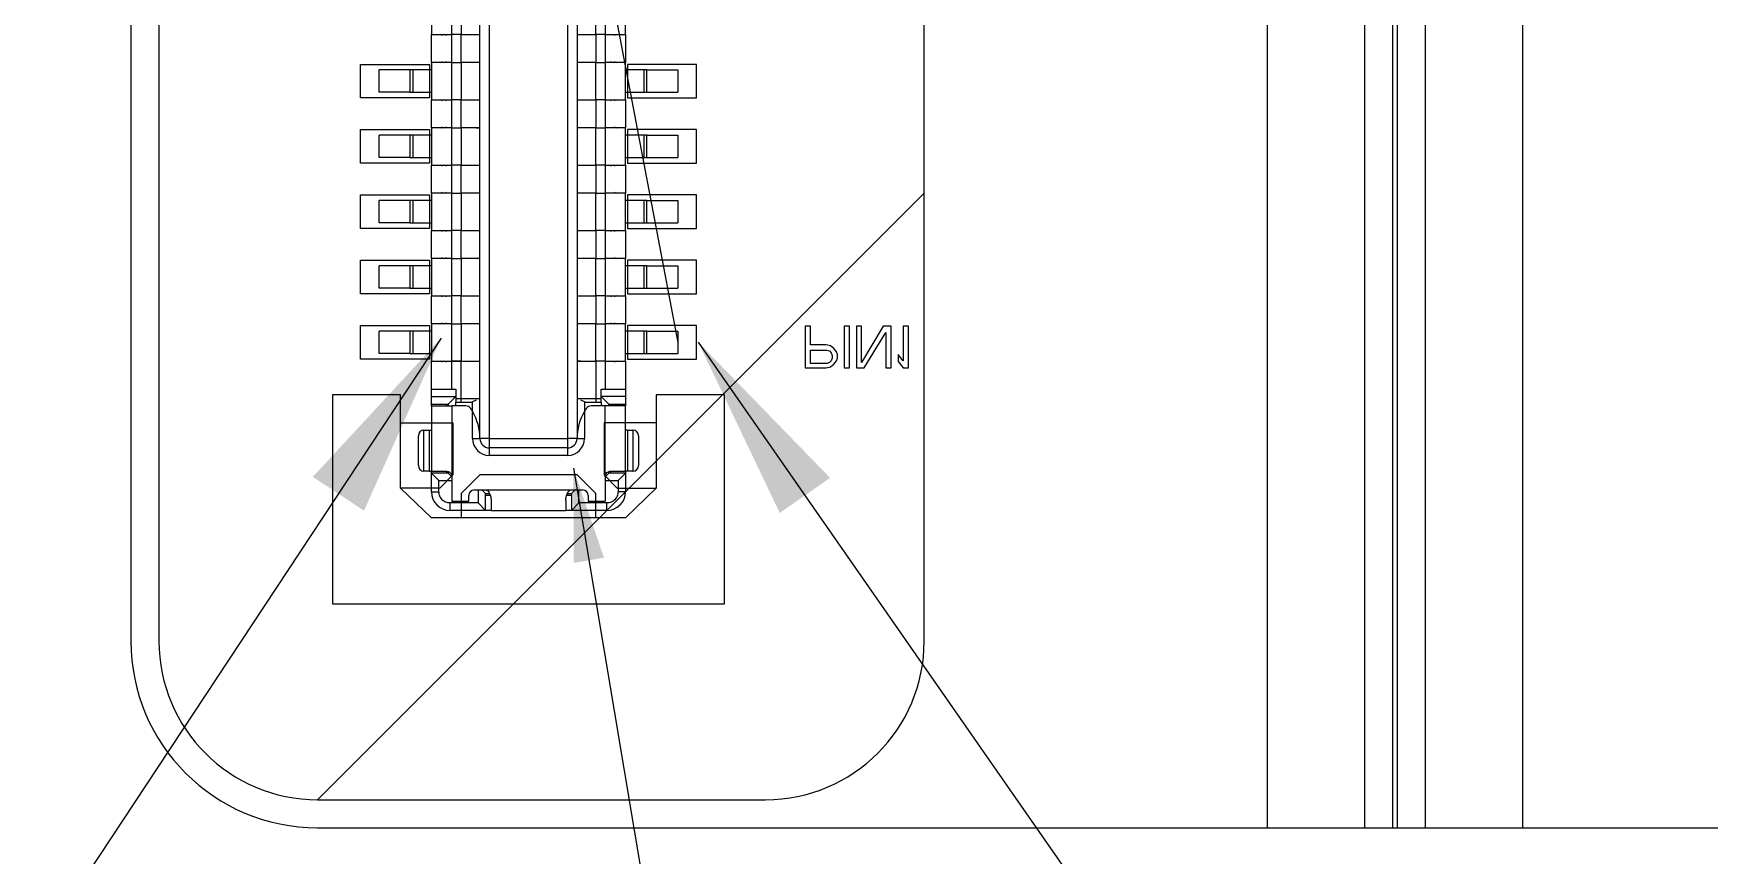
# Model space of a CAD drawing. Header units: millimetres. Extents: x 121 to 715, y 164 to 739.
# Drawn here: x 217.37 to 262.27, y 346.23 to 368.25 of the extents above; entities that cross this region are included whole.
import ezdxf

# ---------------------------------------------------------------- set-up
doc = ezdxf.new("R2010")
doc.units = ezdxf.units.MM
doc.layers.add('NW0323', color=7, linetype='Continuous')
doc.layers.add('標示線', color=3, linetype='Continuous', lineweight=0)
doc.styles.get("Standard").update_dxf_attribs({"font": ''})
doc.styles.get('Standard').set_extended_font_data('SimSun')
doc.dimstyles.new('ISO-25', dxfattribs={"dimtxt": 2.5, "dimasz": 2.5, "dimexe": 1.25, "dimexo": 0.625, "dimtad": 1, "dimtxsty": 'Standard', "dimcen": 2.5, "dimadec": 0, "dimazin": 0, "dimtfac": 1, "dimtmove": 0, "dimatfit": 3, "dimfxl": 1, "dimarcsym": 0})

# ---------------------------------------------------------------- blocks, each defined once
blk = doc.blocks.new('NW0323-A')
at = {"layer": 'NW0323', "color": 9}
for p, q in [((1990.2698, 2847.1383), (1990.2698, 2860.7383)), ((1990.2698, 2847.1383), (1990.2698, 2860.7383)), ((1990.7923, 2847.1383), (1990.7923, 2860.7383)), ((1990.9416, 2847.1383), (1990.9416, 2860.7383)), ((1990.9651, 2860.7383), (1990.9651, 2847.1383)), ((1991.1144, 2860.7383), (1991.1144, 2847.1383)), ((1991.6369, 2860.7383), (1991.6369, 2847.1383)), ((1991.6369, 2860.7383), (1991.6369, 2847.1383))]:
    blk.add_line(p, q, dxfattribs=at)
at = {"layer": 'NW0323', "color": 7}
for p, q in [((1984.1805, 2859.7383), (1984.1805, 2848.1383)), ((1984.1805, 2859.7383), (1984.1805, 2848.1383)), ((1984.3305, 2859.7383), (1984.3305, 2848.1383)), ((1988.4305, 2848.1383), (1988.4305, 2859.7383)), ((1986.1005, 2858.6533), (1986.1005, 2849.2233)), ((1986.5205, 2849.2233), (1986.5205, 2858.6533)), ((1985.5105, 2858.1383), (1987.1105, 2849.7383)), ((1985.7905, 2851.5883), (1985.7905, 2851.3883)), ((1985.9005, 2851.3883), (1985.9005, 2851.5883)), ((1985.9505, 2851.5883), (1985.9505, 2851.3883)), ((1986.0505, 2851.3883), (1986.0505, 2851.5883)), ((1986.5705, 2851.5883), (1986.5705, 2851.3883)), ((1986.6705, 2851.3883), (1986.6705, 2851.5883)), ((1986.7205, 2851.5883), (1986.7205, 2851.3883)), ((1986.8305, 2851.3883), (1986.8305, 2851.5883)), ((1985.7905, 2851.3883), (1985.9005, 2851.3883)), ((1985.7905, 2851.2383), (1985.7905, 2851.3883)), ((1985.9505, 2851.3883), (1985.9005, 2851.3883)), ((1985.9005, 2851.2383), (1985.9005, 2851.3883)), ((1985.9505, 2851.3883), (1986.0505, 2851.3883)), ((1985.9505, 2851.2383), (1985.9505, 2851.3883)), ((1986.0505, 2851.2383), (1986.0505, 2851.3883)), ((1986.5705, 2851.3883), (1986.6705, 2851.3883)), ((1986.5705, 2851.3883), (1986.5705, 2851.2383)), ((1986.7205, 2851.3883), (1986.6705, 2851.3883)), ((1986.6705, 2851.3883), (1986.6705, 2851.2383)), ((1986.7205, 2851.3883), (1986.8305, 2851.3883)), ((1986.7205, 2851.3883), (1986.7205, 2851.2383)), ((1986.8305, 2851.3883), (1986.8305, 2851.2383)), ((1985.5105, 2851.0783), (1985.5105, 2851.1983)), ((1985.6755, 2851.1983), (1985.5105, 2851.1983)), ((1985.6755, 2851.1983), (1985.6755, 2851.0783)), ((1985.6905, 2851.1983), (1985.6755, 2851.1983)), ((1985.6905, 2851.1983), (1985.6905, 2851.0783)), ((1985.7905, 2851.1983), (1985.6905, 2851.1983)), ((1985.7905, 2851.2383), (1985.7905, 2851.0383)), ((1985.9005, 2851.2383), (1985.7905, 2851.2383)), ((1985.9005, 2851.0383), (1985.9005, 2851.2383)), ((1985.9005, 2851.2383), (1985.9505, 2851.2383)), ((1985.9505, 2851.2383), (1985.9505, 2851.0383)), ((1986.0505, 2851.2383), (1985.9505, 2851.2383)), ((1986.0505, 2851.0383), (1986.0505, 2851.2383)), ((1986.5705, 2851.2383), (1986.5705, 2851.0383)), ((1986.6705, 2851.2383), (1986.5705, 2851.2383)), ((1986.6705, 2851.0383), (1986.6705, 2851.2383)), ((1986.6705, 2851.2383), (1986.7205, 2851.2383)), ((1986.7205, 2851.2383), (1986.7205, 2851.0383)), ((1986.8305, 2851.2383), (1986.7205, 2851.2383)), ((1986.8305, 2851.0383), (1986.8305, 2851.2383)), ((1986.9305, 2851.1983), (1986.8305, 2851.1983)), ((1986.9305, 2851.0783), (1986.9305, 2851.1983)), ((1986.9455, 2851.1983), (1986.9305, 2851.1983)), ((1986.9455, 2851.0783), (1986.9455, 2851.1983)), ((1986.9455, 2851.1983), (1987.1105, 2851.1983)), ((1987.1105, 2851.1983), (1987.1105, 2851.0783)), ((1985.6755, 2851.0783), (1985.5105, 2851.0783)), ((1985.6755, 2851.0783), (1985.6905, 2851.0783)), ((1985.6905, 2851.0783), (1985.7905, 2851.0783)), ((1985.7905, 2851.0383), (1985.9005, 2851.0383)), ((1985.7905, 2850.8883), (1985.7905, 2851.0383)), ((1985.9505, 2851.0383), (1985.9005, 2851.0383)), ((1985.9005, 2850.8883), (1985.9005, 2851.0383)), ((1985.9505, 2851.0383), (1986.0505, 2851.0383)), ((1985.9505, 2850.8883), (1985.9505, 2851.0383)), ((1986.0505, 2850.8883), (1986.0505, 2851.0383)), ((1986.5705, 2851.0383), (1986.6705, 2851.0383)), ((1986.5705, 2851.0383), (1986.5705, 2850.8883)), ((1986.7205, 2851.0383), (1986.6705, 2851.0383)), ((1986.6705, 2851.0383), (1986.6705, 2850.8883)), ((1986.7205, 2851.0383), (1986.8305, 2851.0383)), ((1986.7205, 2851.0383), (1986.7205, 2850.8883)), ((1986.8305, 2851.0783), (1986.9305, 2851.0783)), ((1986.8305, 2851.0383), (1986.8305, 2850.8883)), ((1986.9305, 2851.0783), (1986.9455, 2851.0783)), ((1986.9455, 2851.0783), (1987.1105, 2851.0783)), ((1985.5105, 2850.7283), (1985.5105, 2850.8483)), ((1985.6755, 2850.8483), (1985.5105, 2850.8483)), ((1985.6755, 2850.8483), (1985.6755, 2850.7283)), ((1985.6905, 2850.8483), (1985.6755, 2850.8483)), ((1985.6905, 2850.8483), (1985.6905, 2850.7283)), ((1985.7905, 2850.8483), (1985.6905, 2850.8483)), ((1985.7905, 2850.8883), (1985.7905, 2850.6883)), ((1985.9005, 2850.8883), (1985.7905, 2850.8883)), ((1985.9005, 2850.6883), (1985.9005, 2850.8883)), ((1985.9005, 2850.8883), (1985.9505, 2850.8883)), ((1985.9505, 2850.8883), (1985.9505, 2850.6883)), ((1986.0505, 2850.8883), (1985.9505, 2850.8883)), ((1986.0504, 2850.8872), (1986.0294, 2850.8862)), ((1986.0505, 2850.6883), (1986.0505, 2850.8883)), ((1986.5705, 2850.8883), (1986.5705, 2850.6883)), ((1986.6705, 2850.8883), (1986.5705, 2850.8883)), ((1986.6705, 2850.6883), (1986.6705, 2850.8883)), ((1986.6705, 2850.8883), (1986.7205, 2850.8883)), ((1986.7205, 2850.8883), (1986.7205, 2850.6883)), ((1986.8305, 2850.8883), (1986.7205, 2850.8883)), ((1986.8305, 2850.6883), (1986.8305, 2850.8883)), ((1986.9305, 2850.8483), (1986.8305, 2850.8483)), ((1986.9305, 2850.7283), (1986.9305, 2850.8483)), ((1986.9455, 2850.8483), (1986.9305, 2850.8483)), ((1986.9455, 2850.7283), (1986.9455, 2850.8483)), ((1986.9455, 2850.8483), (1987.1105, 2850.8483)), ((1987.1105, 2850.8483), (1987.1105, 2850.7283)), ((1985.6755, 2850.7283), (1985.5105, 2850.7283)), ((1985.6755, 2850.7283), (1985.6905, 2850.7283)), ((1985.6905, 2850.7283), (1985.7905, 2850.7283)), ((1985.7905, 2850.6883), (1985.9005, 2850.6883)), ((1985.7905, 2850.5383), (1985.7905, 2850.6883)), ((1985.9505, 2850.6883), (1985.9005, 2850.6883)), ((1985.9005, 2850.5383), (1985.9005, 2850.6883)), ((1985.9505, 2850.6883), (1986.0505, 2850.6883)), ((1985.9505, 2850.5383), (1985.9505, 2850.6883)), ((1986.0505, 2850.5383), (1986.0505, 2850.6883)), ((1986.5705, 2850.6883), (1986.6705, 2850.6883)), ((1986.5705, 2850.6883), (1986.5705, 2850.5383)), ((1986.7205, 2850.6883), (1986.6705, 2850.6883)), ((1986.6705, 2850.6883), (1986.6705, 2850.5383)), ((1986.7205, 2850.6883), (1986.8305, 2850.6883)), ((1986.7205, 2850.6883), (1986.7205, 2850.5383)), ((1986.8305, 2850.7283), (1986.9305, 2850.7283)), ((1986.8305, 2850.6883), (1986.8305, 2850.5383)), ((1986.9305, 2850.7283), (1986.9455, 2850.7283)), ((1986.9455, 2850.7283), (1987.1105, 2850.7283)), ((1985.5105, 2850.3783), (1985.5105, 2850.4983)), ((1985.6755, 2850.4983), (1985.5105, 2850.4983)), ((1985.6755, 2850.4983), (1985.6755, 2850.3783)), ((1985.6905, 2850.4983), (1985.6755, 2850.4983)), ((1985.6905, 2850.4983), (1985.6905, 2850.3783)), ((1985.7905, 2850.4983), (1985.6905, 2850.4983)), ((1985.7905, 2850.5383), (1985.7905, 2850.3383)), ((1985.9005, 2850.5383), (1985.7905, 2850.5383)), ((1985.9005, 2850.3383), (1985.9005, 2850.5383)), ((1985.9005, 2850.5383), (1985.9505, 2850.5383)), ((1985.9505, 2850.5383), (1985.9505, 2850.3383)), ((1986.0505, 2850.5383), (1985.9505, 2850.5383)), ((1986.0505, 2850.3383), (1986.0505, 2850.5383)), ((1986.5705, 2850.5383), (1986.5705, 2850.3383)), ((1986.6705, 2850.5383), (1986.5705, 2850.5383)), ((1986.6705, 2850.3383), (1986.6705, 2850.5383)), ((1986.6705, 2850.5383), (1986.7205, 2850.5383)), ((1986.7205, 2850.5383), (1986.7205, 2850.3383)), ((1986.8305, 2850.5383), (1986.7205, 2850.5383)), ((1986.8305, 2850.3383), (1986.8305, 2850.5383)), ((1986.9305, 2850.4983), (1986.8305, 2850.4983)), ((1986.9305, 2850.3783), (1986.9305, 2850.4983)), ((1986.9455, 2850.4983), (1986.9305, 2850.4983)), ((1986.9455, 2850.3783), (1986.9455, 2850.4983)), ((1986.9455, 2850.4983), (1987.1105, 2850.4983)), ((1987.1105, 2850.4983), (1987.1105, 2850.3783)), ((1985.6755, 2850.3783), (1985.5105, 2850.3783)), ((1985.6755, 2850.3783), (1985.6905, 2850.3783)), ((1985.6905, 2850.3783), (1985.7905, 2850.3783)), ((1985.7905, 2850.3383), (1985.9005, 2850.3383)), ((1985.7905, 2850.1883), (1985.7905, 2850.3383)), ((1985.9505, 2850.3383), (1985.9005, 2850.3383)), ((1985.9005, 2850.1883), (1985.9005, 2850.3383)), ((1985.9505, 2850.3383), (1986.0505, 2850.3383)), ((1985.9505, 2850.1883), (1985.9505, 2850.3383)), ((1986.0505, 2850.1883), (1986.0505, 2850.3383)), ((1986.5705, 2850.3383), (1986.6705, 2850.3383)), ((1986.5705, 2850.3383), (1986.5705, 2850.1883)), ((1986.7205, 2850.3383), (1986.6705, 2850.3383)), ((1986.6705, 2850.3383), (1986.6705, 2850.1883)), ((1986.7205, 2850.3383), (1986.8305, 2850.3383)), ((1986.7205, 2850.3383), (1986.7205, 2850.1883)), ((1986.8305, 2850.3783), (1986.9305, 2850.3783)), ((1986.8305, 2850.3383), (1986.8305, 2850.1883)), ((1986.9305, 2850.3783), (1986.9455, 2850.3783)), ((1986.9455, 2850.3783), (1987.1105, 2850.3783)), ((1985.5105, 2850.0283), (1985.5105, 2850.1483)), ((1985.6755, 2850.1483), (1985.5105, 2850.1483)), ((1985.6755, 2850.1483), (1985.6755, 2850.0283)), ((1985.6905, 2850.1483), (1985.6755, 2850.1483)), ((1985.6905, 2850.1483), (1985.6905, 2850.0283)), ((1985.7905, 2850.1483), (1985.6905, 2850.1483)), ((1985.7905, 2850.1883), (1985.7905, 2849.9883)), ((1985.9005, 2850.1883), (1985.7905, 2850.1883)), ((1985.9005, 2849.9883), (1985.9005, 2850.1883)), ((1985.9005, 2850.1883), (1985.9505, 2850.1883)), ((1986.0505, 2850.1883), (1985.9505, 2850.1883)), ((1985.9505, 2850.1883), (1985.9505, 2849.9883)), ((1986.0504, 2850.1872), (1986.0316, 2850.1863)), ((1986.0505, 2849.9883), (1986.0505, 2850.1883)), ((1986.5705, 2850.1883), (1986.5705, 2849.9883)), ((1986.6705, 2850.1883), (1986.5705, 2850.1883)), ((1986.6705, 2849.9883), (1986.6705, 2850.1883)), ((1986.6705, 2850.1883), (1986.7205, 2850.1883)), ((1986.7205, 2850.1883), (1986.7205, 2849.9883)), ((1986.8305, 2850.1883), (1986.7205, 2850.1883)), ((1986.8305, 2849.9883), (1986.8305, 2850.1883)), ((1986.9305, 2850.1483), (1986.8305, 2850.1483)), ((1986.9305, 2850.0283), (1986.9305, 2850.1483)), ((1986.9455, 2850.1483), (1986.9305, 2850.1483)), ((1986.9455, 2850.0283), (1986.9455, 2850.1483)), ((1986.9455, 2850.1483), (1987.1105, 2850.1483)), ((1987.1105, 2850.1483), (1987.1105, 2850.0283)), ((1985.6755, 2850.0283), (1985.5105, 2850.0283)), ((1985.6755, 2850.0283), (1985.6905, 2850.0283)), ((1985.6905, 2850.0283), (1985.7905, 2850.0283)), ((1986.8305, 2850.0283), (1986.9305, 2850.0283)), ((1986.9305, 2850.0283), (1986.9455, 2850.0283)), ((1986.9455, 2850.0283), (1987.1105, 2850.0283)), ((1985.7905, 2849.9883), (1985.9005, 2849.9883)), ((1985.7905, 2849.8383), (1985.7905, 2849.9883)), ((1985.9505, 2849.9883), (1985.9005, 2849.9883)), ((1985.9005, 2849.8383), (1985.9005, 2849.9883)), ((1985.9505, 2849.9883), (1986.0505, 2849.9883)), ((1985.9505, 2849.8383), (1985.9505, 2849.9883)), ((1986.0505, 2849.8383), (1986.0505, 2849.9883)), ((1986.5705, 2849.9883), (1986.6705, 2849.9883)), ((1986.5705, 2849.9883), (1986.5705, 2849.8383)), ((1986.7205, 2849.9883), (1986.6705, 2849.9883)), ((1986.6705, 2849.9883), (1986.6705, 2849.8383)), ((1986.7205, 2849.9883), (1986.8305, 2849.9883)), ((1986.7205, 2849.9883), (1986.7205, 2849.8383)), ((1986.8305, 2849.9883), (1986.8305, 2849.8383)), ((1985.5105, 2849.6783), (1985.5105, 2849.7983)), ((1985.6755, 2849.7983), (1985.5105, 2849.7983)), ((1985.6755, 2849.7983), (1985.6755, 2849.6783)), ((1985.6905, 2849.7983), (1985.6755, 2849.7983)), ((1985.6905, 2849.7983), (1985.6905, 2849.6783)), ((1985.7905, 2849.7983), (1985.6905, 2849.7983)), ((1985.9005, 2849.8383), (1985.7905, 2849.8383)), ((1985.7905, 2849.8383), (1985.7905, 2849.6383)), ((1985.9005, 2849.6383), (1985.9005, 2849.8383)), ((1985.9005, 2849.8383), (1985.9505, 2849.8383)), ((1986.0505, 2849.8383), (1985.9505, 2849.8383)), ((1985.9505, 2849.8383), (1985.9505, 2849.6383)), ((1986.0505, 2849.6383), (1986.0505, 2849.8383)), ((1986.5705, 2849.8383), (1986.5705, 2849.6383)), ((1986.6705, 2849.8383), (1986.5705, 2849.8383)), ((1986.6705, 2849.6383), (1986.6705, 2849.8383)), ((1986.6705, 2849.8383), (1986.7205, 2849.8383)), ((1986.7205, 2849.8383), (1986.7205, 2849.6383)), ((1986.8305, 2849.8383), (1986.7205, 2849.8383)), ((1986.8305, 2849.6383), (1986.8305, 2849.8383)), ((1986.9305, 2849.7983), (1986.8305, 2849.7983)), ((1986.9305, 2849.6783), (1986.9305, 2849.7983)), ((1986.9455, 2849.7983), (1986.9305, 2849.7983)), ((1986.9455, 2849.6783), (1986.9455, 2849.7983)), ((1986.9455, 2849.7983), (1987.1105, 2849.7983)), ((1987.1105, 2849.7983), (1987.1105, 2849.6783)), ((1985.6755, 2849.6783), (1985.5105, 2849.6783)), ((1985.6755, 2849.6783), (1985.6905, 2849.6783)), ((1985.6905, 2849.6783), (1985.7905, 2849.6783)), ((1986.8305, 2849.6783), (1986.9305, 2849.6783)), ((1986.9305, 2849.6783), (1986.9455, 2849.6783)), ((1986.9455, 2849.6783), (1987.1105, 2849.6783)), ((1985.7905, 2849.6383), (1985.9005, 2849.6383)), ((1985.7905, 2849.4883), (1985.7905, 2849.6383)), ((1985.9505, 2849.6383), (1985.9005, 2849.6383)), ((1985.9005, 2849.4883), (1985.9005, 2849.6383)), ((1985.9005, 2849.6383), (1985.9505, 2849.6383)), ((1985.9505, 2849.6383), (1986.0505, 2849.6383)), ((1985.9505, 2849.4383), (1985.9505, 2849.6383)), ((1986.0505, 2849.4383), (1986.0505, 2849.6383)), ((1986.5705, 2849.6383), (1986.6705, 2849.6383)), ((1986.5705, 2849.6383), (1986.5705, 2849.4383)), ((1986.5717, 2849.6404), (1986.5706, 2849.6394)), ((1986.5706, 2849.6394), (1986.5917, 2849.6404)), ((1986.7205, 2849.6383), (1986.6705, 2849.6383)), ((1986.6705, 2849.6383), (1986.6705, 2849.4383)), ((1986.7205, 2849.6383), (1986.8305, 2849.6383)), ((1986.7205, 2849.6383), (1986.7205, 2849.4883)), ((1986.8305, 2849.6383), (1986.8305, 2849.4883)), ((1985.7905, 2849.4483), (1985.7905, 2849.4883)), ((1985.9005, 2849.4883), (1985.9205, 2849.4883)), ((1985.9205, 2849.4883), (1985.9205, 2849.4383)), ((1986.7005, 2849.4883), (1986.7205, 2849.4883)), ((1986.7005, 2849.4383), (1986.7005, 2849.4883)), ((1986.8305, 2849.4883), (1986.8305, 2849.4483)), ((1985.7905, 2849.4483), (1985.9205, 2849.4483)), ((1985.7905, 2849.4083), (1985.7905, 2849.4483)), ((1985.7905, 2849.3983), (1985.7905, 2849.4083)), ((1985.7905, 2849.4083), (1985.8805, 2849.4083)), ((1985.7905, 2849.3983), (1985.7905, 2849.0483)), ((1985.7905, 2849.3983), (1985.9005, 2849.3983)), ((1985.8705, 2849.4083), (1985.8705, 2849.3983)), ((1985.8805, 2849.4083), (1985.9205, 2849.4483)), ((1985.8805, 2849.4083), (1985.8805, 2849.3983)), ((1985.9005, 2849.3983), (1985.9005, 2849.0183)), ((1985.9753, 2849.3983), (1985.9005, 2849.3983)), ((1985.9205, 2849.4383), (1985.9505, 2849.4383)), ((1985.9205, 2849.4383), (1985.9205, 2849.4183)), ((1985.9205, 2849.4183), (1985.9505, 2849.4183)), ((1985.9205, 2849.3983), (1985.9205, 2849.4183)), ((1985.9505, 2849.4383), (1986.0505, 2849.4383)), ((1985.9505, 2849.4183), (1985.9505, 2849.4383)), ((1986.0105, 2849.4199), (1986.0071, 2849.4183)), ((1986.0305, 2849.4283), (1986.0105, 2849.4199)), ((1986.0105, 2849.369), (1986.0105, 2849.4199)), ((1986.0505, 2849.2233), (1986.0505, 2849.4383)), ((1986.5705, 2849.4383), (1986.6705, 2849.4383)), ((1986.5705, 2849.4383), (1986.5705, 2849.2233)), ((1986.6105, 2849.4199), (1986.5905, 2849.4283)), ((1986.6139, 2849.4183), (1986.6105, 2849.4199)), ((1986.6105, 2849.4199), (1986.6105, 2849.369)), ((1986.7205, 2849.3983), (1986.6457, 2849.3983)), ((1986.6705, 2849.4383), (1986.7005, 2849.4383)), ((1986.6705, 2849.4383), (1986.6705, 2849.4183)), ((1986.6705, 2849.4183), (1986.7005, 2849.4183)), ((1986.8305, 2849.4483), (1986.7005, 2849.4483)), ((1986.7005, 2849.4483), (1986.7405, 2849.4083)), ((1986.7005, 2849.4183), (1986.7005, 2849.4383)), ((1986.7005, 2849.4183), (1986.7005, 2849.3983)), ((1986.7205, 2849.0183), (1986.7205, 2849.3983)), ((1986.8305, 2849.3983), (1986.7205, 2849.3983)), ((1986.7405, 2849.3983), (1986.7405, 2849.4083)), ((1986.7405, 2849.4083), (1986.8305, 2849.4083)), ((1986.7505, 2849.4083), (1986.7505, 2849.3983)), ((1986.8305, 2849.4483), (1986.8305, 2849.4083)), ((1986.8305, 2849.4083), (1986.8305, 2849.3983)), ((1986.8305, 2849.0483), (1986.8305, 2849.3983)), ((1986.0105, 2849.2233), (1986.0105, 2849.369)), ((1986.6105, 2849.369), (1986.6105, 2849.2233)), ((1985.7205, 2849.0783), (1985.7205, 2849.2383)), ((1985.7505, 2849.0483), (1985.7505, 2849.2683)), ((1985.7505, 2849.2683), (1985.7805, 2849.2683)), ((1985.7805, 2849.0483), (1985.7805, 2849.2683)), ((1985.7805, 2849.2683), (1985.7905, 2849.2683)), ((1986.0105, 2849.2233), (1986.0505, 2849.2233)), ((1986.1005, 2849.2233), (1986.0505, 2849.2233)), ((1986.1005, 2849.2233), (1986.1005, 2849.1733)), ((1986.1005, 2849.2233), (1986.5205, 2849.2233)), ((1986.5205, 2849.1733), (1986.5205, 2849.2233)), ((1986.5705, 2849.2233), (1986.5205, 2849.2233)), ((1986.5705, 2849.2233), (1986.6105, 2849.2233)), ((1986.8405, 2849.2683), (1986.8305, 2849.2683)), ((1986.8405, 2849.2683), (1986.8405, 2849.0483)), ((1986.8405, 2849.2683), (1986.8705, 2849.2683)), ((1986.8705, 2849.2683), (1986.8705, 2849.0483)), ((1986.9005, 2849.2383), (1986.9005, 2849.0783)), ((1986.1005, 2849.1733), (1986.1005, 2849.1333)), ((1986.5205, 2849.1733), (1986.1005, 2849.1733)), ((1986.5205, 2849.1333), (1986.1005, 2849.1333)), ((1986.5205, 2849.1333), (1986.5205, 2849.1733)), ((1985.7805, 2849.0483), (1985.7505, 2849.0483)), ((1985.7805, 2849.0483), (1985.7905, 2849.0483)), ((1985.7905, 2849.0483), (1985.8705, 2849.0483)), ((1985.7905, 2849.0383), (1985.7905, 2849.0483)), ((1985.7905, 2848.9383), (1985.7905, 2849.0383)), ((1985.7905, 2849.0383), (1985.8305, 2848.9983)), ((1985.8805, 2849.0383), (1985.7905, 2849.0383)), ((1985.8705, 2849.0488), (1985.8705, 2849.0383)), ((1985.8805, 2849.0464), (1985.8805, 2849.0383)), ((1985.8805, 2849.0383), (1985.9005, 2849.0183)), ((1986.7405, 2849.0383), (1986.7205, 2849.0183)), ((1986.7405, 2849.0383), (1986.7405, 2849.0462)), ((1986.8305, 2849.0383), (1986.7405, 2849.0383)), ((1986.7505, 2849.0486), (1986.7505, 2849.0383)), ((1986.8305, 2849.0383), (1986.7905, 2848.9983)), ((1986.8305, 2849.0483), (1986.8305, 2849.0383)), ((1986.8405, 2849.0483), (1986.8305, 2849.0483)), ((1986.8305, 2849.0383), (1986.8305, 2848.9383)), ((1986.8705, 2849.0483), (1986.8405, 2849.0483)), ((1985.8305, 2848.9383), (1985.8305, 2848.9983)), ((1985.8305, 2848.9983), (1985.9005, 2848.9983)), ((1985.9005, 2849.0183), (1985.9005, 2848.8883)), ((1986.7205, 2849.0183), (1986.7205, 2848.8883)), ((1986.7205, 2848.9983), (1986.7905, 2848.9983)), ((1986.7905, 2848.9983), (1986.7905, 2848.9383)), ((1985.7905, 2848.9383), (1985.8305, 2848.9383)), ((1986.0405, 2848.8783), (1985.8905, 2848.8783)), ((1985.8905, 2848.8383), (1985.8905, 2848.8783)), ((1985.9005, 2848.8883), (1985.9905, 2848.8883)), ((1985.9905, 2848.8883), (1985.9905, 2848.9183)), ((1986.0205, 2848.9483), (1986.0805, 2848.9483)), ((1986.0405, 2848.9483), (1986.0405, 2848.8783)), ((1986.0805, 2848.8383), (1986.0405, 2848.8783)), ((1986.0805, 2848.9283), (1986.0605, 2848.9483)), ((1986.0805, 2848.9483), (1986.5405, 2848.9483)), ((1986.0805, 2848.9283), (1986.1024, 2848.9283)), ((1986.0805, 2848.8383), (1986.0805, 2848.9283)), ((1986.1066, 2848.9183), (1986.0805, 2848.9183)), ((1986.1105, 2848.8917), (1986.1105, 2848.8383)), ((1986.5105, 2848.8917), (1986.5105, 2848.8383)), ((1986.5405, 2848.9183), (1986.5144, 2848.9183)), ((1986.5184, 2848.9283), (1986.5405, 2848.9283)), ((1986.5405, 2848.9483), (1986.6005, 2848.9483)), ((1986.5405, 2848.9283), (1986.5605, 2848.9483)), ((1986.5405, 2848.9283), (1986.5405, 2848.8383)), ((1986.5405, 2848.8383), (1986.5805, 2848.8783)), ((1986.5805, 2848.8783), (1986.5805, 2848.9483)), ((1986.7305, 2848.8783), (1986.5805, 2848.8783)), ((1986.6305, 2848.9183), (1986.6305, 2848.8883)), ((1986.6305, 2848.8883), (1986.7205, 2848.8883)), ((1986.7305, 2848.8383), (1986.7305, 2848.8783)), ((1986.8305, 2848.9383), (1986.7905, 2848.9383)), ((1986.0805, 2848.8383), (1985.8905, 2848.8383)), ((1986.1105, 2848.8383), (1986.0805, 2848.8383)), ((1986.1105, 2848.8383), (1986.5105, 2848.8383)), ((1986.5405, 2848.8383), (1986.5105, 2848.8383)), ((1986.7305, 2848.8383), (1986.5405, 2848.8383)), ((1985.1805, 2847.2883), (1987.5805, 2847.2883)), ((1985.1805, 2847.1383), (2007.9467, 2847.1383)), ((1985.1805, 2847.1383), (2007.9467, 2847.1383))]:
    blk.add_line(p, q, dxfattribs=at)
at = {"layer": 'NW0323', "color": 2}
for p, q in [((1985.4105, 2851.0483), (1985.4105, 2851.2283)), ((1985.4105, 2851.2283), (1985.7805, 2851.2283)), ((1985.7805, 2851.2283), (1985.7805, 2851.0483)), ((1986.8405, 2851.2283), (1986.8405, 2851.0483)), ((1987.2105, 2851.2283), (1986.8405, 2851.2283)), ((1987.2105, 2851.0483), (1987.2105, 2851.2283)), ((1985.7805, 2851.0483), (1985.4105, 2851.0483)), ((1986.8405, 2851.0483), (1987.2105, 2851.0483)), ((1985.4105, 2850.6983), (1985.4105, 2850.8783)), ((1985.4105, 2850.8783), (1985.7805, 2850.8783)), ((1985.7805, 2850.8783), (1985.7805, 2850.6983)), ((1986.8405, 2850.8783), (1986.8405, 2850.6983)), ((1987.2105, 2850.8783), (1986.8405, 2850.8783)), ((1987.2105, 2850.6983), (1987.2105, 2850.8783)), ((1985.7805, 2850.6983), (1985.4105, 2850.6983)), ((1986.8405, 2850.6983), (1987.2105, 2850.6983)), ((1985.1805, 2847.2883), (1988.4305, 2850.5383)), ((1985.4105, 2850.3483), (1985.4105, 2850.5283)), ((1985.4105, 2850.5283), (1985.7805, 2850.5283)), ((1985.7805, 2850.5283), (1985.7805, 2850.3483)), ((1986.8405, 2850.5283), (1986.8405, 2850.3483)), ((1987.2105, 2850.5283), (1986.8405, 2850.5283)), ((1987.2105, 2850.3483), (1987.2105, 2850.5283)), ((1985.7805, 2850.3483), (1985.4105, 2850.3483)), ((1986.8405, 2850.3483), (1987.2105, 2850.3483)), ((1985.4105, 2849.9983), (1985.4105, 2850.1783)), ((1985.4105, 2850.1783), (1985.7805, 2850.1783)), ((1985.7805, 2850.1783), (1985.7805, 2849.9983)), ((1986.8405, 2850.1783), (1986.8405, 2849.9983)), ((1987.2105, 2850.1783), (1986.8405, 2850.1783)), ((1987.2105, 2849.9983), (1987.2105, 2850.1783)), ((1985.7805, 2849.9983), (1985.4105, 2849.9983)), ((1986.8405, 2849.9983), (1987.2105, 2849.9983)), ((1985.4105, 2849.6483), (1985.4105, 2849.8283)), ((1985.4105, 2849.8283), (1985.7805, 2849.8283)), ((1985.7805, 2849.8283), (1985.7805, 2849.6483)), ((1986.8405, 2849.8283), (1986.8405, 2849.6483)), ((1987.2105, 2849.8283), (1986.8405, 2849.8283)), ((1987.2105, 2849.6483), (1987.2105, 2849.8283)), ((1987.7934, 2849.8254), (1987.7934, 2849.6023)), ((1987.8213, 2849.8254), (1987.7934, 2849.8254)), ((1987.8213, 2849.7257), (1987.8213, 2849.8254)), ((1988.0026, 2849.8254), (1988.0026, 2849.6023)), ((1988.0305, 2849.8254), (1988.0026, 2849.8254)), ((1988.0305, 2849.6023), (1988.0305, 2849.8254)), ((1988.0676, 2849.8254), (1988.0676, 2849.6023)), ((1988.0955, 2849.8254), (1988.0676, 2849.8254)), ((1988.0955, 2849.6308), (1988.0955, 2849.8254)), ((1988.2117, 2849.8254), (1988.0955, 2849.6308)), ((1988.1095, 2849.6023), (1988.2257, 2849.7922)), ((1988.2536, 2849.8254), (1988.2117, 2849.8254)), ((1988.2257, 2849.7922), (1988.2257, 2849.6023)), ((1988.2536, 2849.6023), (1988.2536, 2849.8254)), ((1988.3187, 2849.8254), (1988.3187, 2849.6403)), ((1988.3465, 2849.8254), (1988.3187, 2849.8254)), ((1988.3465, 2849.6023), (1988.3465, 2849.8254)), ((1987.9049, 2849.7257), (1987.8213, 2849.7257)), ((1987.8213, 2849.626), (1987.8213, 2849.6972)), ((1987.8213, 2849.6972), (1987.9096, 2849.6972)), ((1987.9282, 2849.721), (1987.9049, 2849.7257)), ((1987.9096, 2849.6972), (1987.9235, 2849.6925)), ((1987.9235, 2849.6925), (1987.9328, 2849.683)), ((1987.9468, 2849.7067), (1987.9282, 2849.721)), ((1987.9328, 2849.683), (1987.9375, 2849.6688)), ((1987.9375, 2849.6688), (1987.9375, 2849.6545)), ((1987.9607, 2849.6878), (1987.9468, 2849.7067)), ((1987.9654, 2849.6735), (1987.9607, 2849.6878)), ((1987.9654, 2849.6545), (1987.9654, 2849.6735)), ((1988.2908, 2849.6735), (1988.2908, 2849.6355)), ((1988.3187, 2849.6403), (1988.2908, 2849.6735)), ((1985.7805, 2849.6483), (1985.4105, 2849.6483)), ((1986.8405, 2849.6483), (1987.2105, 2849.6483)), ((1987.7934, 2849.6023), (1987.9049, 2849.6023)), ((1987.9096, 2849.626), (1987.8213, 2849.626)), ((1987.9049, 2849.6023), (1987.9282, 2849.607)), ((1987.9235, 2849.6308), (1987.9096, 2849.626)), ((1987.9328, 2849.6403), (1987.9235, 2849.6308)), ((1987.9282, 2849.607), (1987.9468, 2849.6213)), ((1987.9375, 2849.6545), (1987.9328, 2849.6403)), ((1987.9468, 2849.6213), (1987.9607, 2849.6403)), ((1987.9607, 2849.6403), (1987.9654, 2849.6545)), ((1988.0026, 2849.6023), (1988.0305, 2849.6023)), ((1988.0676, 2849.6023), (1988.1095, 2849.6023)), ((1988.2257, 2849.6023), (1988.2536, 2849.6023)), ((1988.2908, 2849.6355), (1988.3187, 2849.6023)), ((1988.3187, 2849.6023), (1988.3465, 2849.6023)), ((1985.2605, 2849.4583), (1985.2605, 2848.3383)), ((1985.6255, 2849.4583), (1985.2605, 2849.4583)), ((1985.6255, 2848.9583), (1985.6255, 2849.4583)), ((1986.9955, 2849.4583), (1986.9955, 2848.9583)), ((1987.3605, 2849.4583), (1986.9955, 2849.4583)), ((1987.3605, 2848.3383), (1987.3605, 2849.4583)), ((1985.6255, 2849.3083), (1985.9055, 2849.3083)), ((1985.9055, 2849.3083), (1985.9055, 2849.0283)), ((1986.7155, 2849.3083), (1986.7155, 2849.0283)), ((1986.9955, 2849.3083), (1986.7155, 2849.3083)), ((1985.7905, 2848.7983), (1985.6255, 2848.9583)), ((1985.8355, 2848.9583), (1985.6255, 2848.9583)), ((1985.9055, 2849.0283), (1985.8355, 2848.9583)), ((1986.0505, 2849.0283), (1985.9505, 2848.9283)), ((1986.5705, 2849.0283), (1986.0505, 2849.0283)), ((1986.6705, 2848.9283), (1986.5705, 2849.0283)), ((1986.7155, 2849.0283), (1986.7855, 2848.9583)), ((1986.7855, 2848.9583), (1986.9955, 2848.9583)), ((1986.9955, 2848.9583), (1986.8305, 2848.7983)), ((1985.9505, 2848.9283), (1985.9505, 2848.7983)), ((1986.6705, 2848.7983), (1986.6705, 2848.9283)), ((1986.8305, 2848.7983), (1985.7905, 2848.7983)), ((1985.2605, 2848.3383), (1987.3605, 2848.3383))]:
    blk.add_line(p, q, dxfattribs=at)
at = {"layer": 'NW0323', "color": 7, "flags": 128}
blk.add_lwpolyline([(1986.7505, 2849.0483), (1986.7672, 2849.0483), (1986.7826, 2849.0483), (1986.7964, 2849.0483), (1986.8083, 2849.0483), (1986.8178, 2849.0483), (1986.8248, 2849.0483), (1986.8291, 2849.0483), (1986.8305, 2849.0483)], dxfattribs=at)
at = {"layer": 'NW0323', "color": 7}
for centre, radius, start, end in [((1985.8366, 2851.3647), 0.0236, 51.74861, 89.60028), ((1985.8566, 2851.3647), 0.0236, 51.74844, 89.60037), ((1986.7845, 2851.3647), 0.0236, 90.39972, 128.25139), ((1985.8366, 2851.2619), 0.0236, 270.4036, 308.24751), ((1985.8566, 2851.2619), 0.0236, 270.40351, 308.24768), ((1986.7645, 2851.2619), 0.0236, 231.75232, 269.59649), ((1986.7845, 2851.2619), 0.0236, 231.75249, 269.5964), ((1985.8366, 2851.0147), 0.0236, 51.75249, 89.5964), ((1985.8566, 2851.0147), 0.0236, 51.75232, 89.59649), ((1986.7645, 2851.0147), 0.0236, 90.40351, 128.24768), ((1986.7845, 2851.0147), 0.0236, 90.4036, 128.24751), ((1985.8366, 2850.9119), 0.0236, 270.40226, 308.24885), ((1985.8566, 2850.9119), 0.0236, 270.40216, 308.24902), ((1986.7845, 2850.9119), 0.0236, 231.75115, 269.59774), ((1985.8366, 2850.6647), 0.0236, 51.74861, 89.60028), ((1985.8566, 2850.6647), 0.0236, 51.74844, 89.60037), ((1986.7645, 2850.6647), 0.0236, 90.39963, 128.25156), ((1986.7845, 2850.6647), 0.0236, 90.39972, 128.25139), ((1985.8366, 2850.5619), 0.0236, 270.4036, 308.24751), ((1985.8566, 2850.5619), 0.0236, 270.40351, 308.24768), ((1986.7845, 2850.5619), 0.0236, 231.75249, 269.5964), ((1985.8366, 2850.3147), 0.0236, 51.75249, 89.5964), ((1985.8566, 2850.3147), 0.0236, 51.75232, 89.59649), ((1986.7645, 2850.3147), 0.0236, 90.40351, 128.24768), ((1986.7845, 2850.3147), 0.0236, 90.4036, 128.24751), ((1985.8366, 2850.2119), 0.0236, 270.39972, 308.25139), ((1985.8566, 2850.2119), 0.0236, 270.39963, 308.25156), ((1986.7845, 2850.2119), 0.0236, 231.74861, 269.60028), ((1985.8366, 2849.9647), 0.0236, 51.75228, 89.59496), ((1985.8566, 2849.9647), 0.0236, 51.75212, 89.59506), ((1986.7645, 2849.9647), 0.0236, 90.40494, 128.24788), ((1986.7845, 2849.9647), 0.0236, 90.40504, 128.24772), ((1985.8366, 2849.8619), 0.0236, 270.40022, 308.25254), ((1985.8566, 2849.8619), 0.0236, 270.40013, 308.2527), ((1986.7645, 2849.8619), 0.0236, 231.7473, 269.59987), ((1986.7845, 2849.8619), 0.0236, 231.74746, 269.59978), ((1985.8366, 2849.6147), 0.0236, 51.7527, 89.59783), ((1985.8566, 2849.6147), 0.0236, 51.75253, 89.59793), ((1986.7845, 2849.6147), 0.0236, 90.40217, 128.2473), ((1985.9753, 2849.3683), 0.03, 34.62224, 90), ((1986.6457, 2849.3683), 0.03, 90, 145.37776), ((1985.7653, 2849.2233), 0.2852, 30.71129, 34.62224), ((1985.7653, 2849.2233), 0.2852, 0, 30.71129), ((1986.8557, 2849.2233), 0.2852, 149.28871, 180), ((1986.8557, 2849.2233), 0.2852, 145.37776, 149.28871), ((1985.7505, 2849.2383), 0.03, 90, 180), ((1986.1005, 2849.2233), 0.09, 180, 270), ((1986.1005, 2849.2233), 0.05, 180, 270), ((1986.5205, 2849.2233), 0.09, 270, 360), ((1986.5205, 2849.2233), 0.05, 270, 0), ((1986.8705, 2849.2383), 0.03, 0, 90), ((1985.7505, 2849.0783), 0.03, 180, 270), ((1986.8705, 2849.0783), 0.03, 270, 0), ((1985.8905, 2848.9383), 0.1, 180, 270), ((1986.0205, 2848.9183), 0.03, 90, 180), ((1986.6005, 2848.9183), 0.03, 0, 90), ((1986.7305, 2848.9383), 0.1, 270, 0), ((1985.1805, 2848.1383), 1, 180, 270), ((1985.1805, 2848.1383), 1, 180, 270), ((1985.1805, 2848.1383), 0.85, 180, 270), ((1987.5805, 2848.1383), 0.85, 270, 0)]:
    blk.add_arc(centre, radius, start, end, dxfattribs=at)
for points, knots in [([(1985.7905, 2851.3883), (1985.7922, 2851.3883), (1985.7955, 2851.3883), (1985.8209, 2851.3883), (1985.8573, 2851.3883), (1985.8861, 2851.3883), (1985.9005, 2851.3883)], [0, 0, 0, 0, 0.25, 0.5, 0.75, 1, 1, 1, 1]), ([(1985.9505, 2851.3883), (1985.9636, 2851.3883), (1985.9898, 2851.3883), (1986.0229, 2851.3883), (1986.046, 2851.3883), (1986.049, 2851.3883), (1986.0505, 2851.3883)], [0, 0, 0, 0, 0.25, 0.5, 0.75, 1, 1, 1, 1]), ([(1986.5705, 2851.3883), (1986.572, 2851.3883), (1986.575, 2851.3883), (1986.5981, 2851.3883), (1986.6312, 2851.3883), (1986.6574, 2851.3883), (1986.6705, 2851.3883)], [0, 0, 0, 0, 0.25, 0.5, 0.75, 1, 1, 1, 1]), ([(1986.7205, 2851.3883), (1986.7349, 2851.3883), (1986.7638, 2851.3883), (1986.8001, 2851.3883), (1986.8256, 2851.3883), (1986.8289, 2851.3883), (1986.8305, 2851.3883)], [0, 0, 0, 0, 0.25, 0.5, 0.75, 1, 1, 1, 1]), ([(1985.9005, 2851.2383), (1985.8861, 2851.2383), (1985.8573, 2851.2383), (1985.8209, 2851.2383), (1985.7955, 2851.2383), (1985.7922, 2851.2383), (1985.7905, 2851.2383)], [0, 0, 0, 0, 0.25, 0.5, 0.75, 1, 1, 1, 1]), ([(1986.0505, 2851.2383), (1986.049, 2851.2383), (1986.046, 2851.2383), (1986.0229, 2851.2383), (1985.9898, 2851.2383), (1985.9636, 2851.2383), (1985.9505, 2851.2383)], [0, 0, 0, 0, 0.25, 0.5, 0.75, 1, 1, 1, 1]), ([(1986.6705, 2851.2383), (1986.6574, 2851.2383), (1986.6312, 2851.2383), (1986.5981, 2851.2383), (1986.575, 2851.2383), (1986.572, 2851.2383), (1986.5705, 2851.2383)], [0, 0, 0, 0, 0.25, 0.5, 0.75, 1, 1, 1, 1]), ([(1986.8305, 2851.2383), (1986.8289, 2851.2383), (1986.8256, 2851.2383), (1986.8001, 2851.2383), (1986.7638, 2851.2383), (1986.7349, 2851.2383), (1986.7205, 2851.2383)], [0, 0, 0, 0, 0.25, 0.5, 0.75, 1, 1, 1, 1]), ([(1985.7905, 2851.0383), (1985.7922, 2851.0383), (1985.7955, 2851.0383), (1985.8209, 2851.0383), (1985.8573, 2851.0383), (1985.8861, 2851.0383), (1985.9005, 2851.0383)], [0, 0, 0, 0, 0.25, 0.5, 0.75, 1, 1, 1, 1]), ([(1985.9505, 2851.0383), (1985.9636, 2851.0383), (1985.9898, 2851.0383), (1986.0229, 2851.0383), (1986.046, 2851.0383), (1986.049, 2851.0383), (1986.0505, 2851.0383)], [0, 0, 0, 0, 0.25, 0.5, 0.75, 1, 1, 1, 1]), ([(1986.5705, 2851.0383), (1986.572, 2851.0383), (1986.575, 2851.0383), (1986.5981, 2851.0383), (1986.6312, 2851.0383), (1986.6574, 2851.0383), (1986.6705, 2851.0383)], [0, 0, 0, 0, 0.25, 0.5, 0.75, 1, 1, 1, 1]), ([(1986.7205, 2851.0383), (1986.7349, 2851.0383), (1986.7638, 2851.0383), (1986.8001, 2851.0383), (1986.8256, 2851.0383), (1986.8289, 2851.0383), (1986.8305, 2851.0383)], [0, 0, 0, 0, 0.25, 0.5, 0.75, 1, 1, 1, 1]), ([(1985.9005, 2850.8883), (1985.8861, 2850.8883), (1985.8573, 2850.8883), (1985.8209, 2850.8883), (1985.7955, 2850.8883), (1985.7922, 2850.8883), (1985.7905, 2850.8883)], [0, 0, 0, 0, 0.25, 0.5, 0.75, 1, 1, 1, 1]), ([(1986.0505, 2850.8883), (1986.049, 2850.8883), (1986.046, 2850.8883), (1986.0229, 2850.8883), (1985.9898, 2850.8883), (1985.9636, 2850.8883), (1985.9505, 2850.8883)], [0, 0, 0, 0, 0.25, 0.5, 0.75, 1, 1, 1, 1]), ([(1986.6705, 2850.8883), (1986.6574, 2850.8883), (1986.6312, 2850.8883), (1986.5981, 2850.8883), (1986.575, 2850.8883), (1986.572, 2850.8883), (1986.5705, 2850.8883)], [0, 0, 0, 0, 0.25, 0.5, 0.75, 1, 1, 1, 1]), ([(1986.8305, 2850.8883), (1986.8289, 2850.8883), (1986.8256, 2850.8883), (1986.8001, 2850.8883), (1986.7638, 2850.8883), (1986.7349, 2850.8883), (1986.7205, 2850.8883)], [0, 0, 0, 0, 0.25, 0.5, 0.75, 1, 1, 1, 1]), ([(1985.7905, 2850.6883), (1985.7922, 2850.6883), (1985.7955, 2850.6883), (1985.8209, 2850.6883), (1985.8573, 2850.6883), (1985.8861, 2850.6883), (1985.9005, 2850.6883)], [0, 0, 0, 0, 0.25, 0.5, 0.75, 1, 1, 1, 1]), ([(1985.9505, 2850.6883), (1985.9636, 2850.6883), (1985.9898, 2850.6883), (1986.0229, 2850.6883), (1986.046, 2850.6883), (1986.049, 2850.6883), (1986.0505, 2850.6883)], [0, 0, 0, 0, 0.25, 0.5, 0.75, 1, 1, 1, 1]), ([(1986.5705, 2850.6883), (1986.572, 2850.6883), (1986.575, 2850.6883), (1986.5981, 2850.6883), (1986.6312, 2850.6883), (1986.6574, 2850.6883), (1986.6705, 2850.6883)], [0, 0, 0, 0, 0.25, 0.5, 0.75, 1, 1, 1, 1]), ([(1986.7205, 2850.6883), (1986.7349, 2850.6883), (1986.7638, 2850.6883), (1986.8001, 2850.6883), (1986.8256, 2850.6883), (1986.8289, 2850.6883), (1986.8305, 2850.6883)], [0, 0, 0, 0, 0.25, 0.5, 0.75, 1, 1, 1, 1]), ([(1985.9005, 2850.5383), (1985.8861, 2850.5383), (1985.8573, 2850.5383), (1985.8209, 2850.5383), (1985.7955, 2850.5383), (1985.7922, 2850.5383), (1985.7905, 2850.5383)], [0, 0, 0, 0, 0.25, 0.5, 0.75, 1, 1, 1, 1]), ([(1986.0505, 2850.5383), (1986.049, 2850.5383), (1986.046, 2850.5383), (1986.0229, 2850.5383), (1985.9898, 2850.5383), (1985.9636, 2850.5383), (1985.9505, 2850.5383)], [0, 0, 0, 0, 0.25, 0.5, 0.75, 1, 1, 1, 1]), ([(1986.6705, 2850.5383), (1986.6574, 2850.5383), (1986.6312, 2850.5383), (1986.5981, 2850.5383), (1986.575, 2850.5383), (1986.572, 2850.5383), (1986.5705, 2850.5383)], [0, 0, 0, 0, 0.25, 0.5, 0.75, 1, 1, 1, 1]), ([(1986.8305, 2850.5383), (1986.8289, 2850.5383), (1986.8256, 2850.5383), (1986.8001, 2850.5383), (1986.7638, 2850.5383), (1986.7349, 2850.5383), (1986.7205, 2850.5383)], [0, 0, 0, 0, 0.25, 0.5, 0.75, 1, 1, 1, 1]), ([(1985.7905, 2850.3383), (1985.7922, 2850.3383), (1985.7955, 2850.3383), (1985.8209, 2850.3383), (1985.8573, 2850.3383), (1985.8861, 2850.3383), (1985.9005, 2850.3383)], [0, 0, 0, 0, 0.25, 0.5, 0.75, 1, 1, 1, 1]), ([(1985.9505, 2850.3383), (1985.9636, 2850.3383), (1985.9898, 2850.3383), (1986.0229, 2850.3383), (1986.046, 2850.3383), (1986.049, 2850.3383), (1986.0505, 2850.3383)], [0, 0, 0, 0, 0.25, 0.5, 0.75, 1, 1, 1, 1]), ([(1986.5705, 2850.3383), (1986.572, 2850.3383), (1986.575, 2850.3383), (1986.5981, 2850.3383), (1986.6312, 2850.3383), (1986.6574, 2850.3383), (1986.6705, 2850.3383)], [0, 0, 0, 0, 0.25, 0.5, 0.75, 1, 1, 1, 1]), ([(1986.7205, 2850.3383), (1986.7349, 2850.3383), (1986.7638, 2850.3383), (1986.8001, 2850.3383), (1986.8256, 2850.3383), (1986.8289, 2850.3383), (1986.8305, 2850.3383)], [0, 0, 0, 0, 0.25, 0.5, 0.75, 1, 1, 1, 1]), ([(1985.9005, 2850.1883), (1985.8861, 2850.1883), (1985.8573, 2850.1883), (1985.8209, 2850.1883), (1985.7955, 2850.1883), (1985.7922, 2850.1883), (1985.7905, 2850.1883)], [0, 0, 0, 0, 0.25, 0.5, 0.75, 1, 1, 1, 1]), ([(1986.0505, 2850.1883), (1986.049, 2850.1883), (1986.046, 2850.1883), (1986.0229, 2850.1883), (1985.9898, 2850.1883), (1985.9636, 2850.1883), (1985.9505, 2850.1883)], [0, 0, 0, 0, 0.25, 0.5, 0.75, 1, 1, 1, 1]), ([(1986.6705, 2850.1883), (1986.6574, 2850.1883), (1986.6312, 2850.1883), (1986.5981, 2850.1883), (1986.575, 2850.1883), (1986.572, 2850.1883), (1986.5705, 2850.1883)], [0, 0, 0, 0, 0.25, 0.5, 0.75, 1, 1, 1, 1]), ([(1986.8305, 2850.1883), (1986.8289, 2850.1883), (1986.8256, 2850.1883), (1986.8001, 2850.1883), (1986.7638, 2850.1883), (1986.7349, 2850.1883), (1986.7205, 2850.1883)], [0, 0, 0, 0, 0.25, 0.5, 0.75, 1, 1, 1, 1]), ([(1985.7905, 2849.9883), (1985.7922, 2849.9883), (1985.7955, 2849.9883), (1985.8209, 2849.9883), (1985.8573, 2849.9883), (1985.8861, 2849.9883), (1985.9005, 2849.9883)], [0, 0, 0, 0, 0.25, 0.5, 0.75, 1, 1, 1, 1]), ([(1985.9505, 2849.9883), (1985.9636, 2849.9883), (1985.9898, 2849.9883), (1986.0229, 2849.9883), (1986.046, 2849.9883), (1986.049, 2849.9883), (1986.0505, 2849.9883)], [0, 0, 0, 0, 0.25, 0.5, 0.75, 1, 1, 1, 1]), ([(1986.5705, 2849.9883), (1986.572, 2849.9883), (1986.575, 2849.9883), (1986.5981, 2849.9883), (1986.6312, 2849.9883), (1986.6574, 2849.9883), (1986.6705, 2849.9883)], [0, 0, 0, 0, 0.25, 0.5, 0.75, 1, 1, 1, 1]), ([(1986.7205, 2849.9883), (1986.7349, 2849.9883), (1986.7638, 2849.9883), (1986.8001, 2849.9883), (1986.8256, 2849.9883), (1986.8289, 2849.9883), (1986.8305, 2849.9883)], [0, 0, 0, 0, 0.25, 0.5, 0.75, 1, 1, 1, 1]), ([(1985.9005, 2849.8383), (1985.8861, 2849.8383), (1985.8573, 2849.8383), (1985.8209, 2849.8383), (1985.7955, 2849.8383), (1985.7922, 2849.8383), (1985.7905, 2849.8383)], [0, 0, 0, 0, 0.25, 0.5, 0.75, 1, 1, 1, 1]), ([(1986.0505, 2849.8383), (1986.049, 2849.8383), (1986.046, 2849.8383), (1986.0229, 2849.8383), (1985.9898, 2849.8383), (1985.9636, 2849.8383), (1985.9505, 2849.8383)], [0, 0, 0, 0, 0.25, 0.5, 0.75, 1, 1, 1, 1]), ([(1986.6705, 2849.8383), (1986.6574, 2849.8383), (1986.6312, 2849.8383), (1986.5981, 2849.8383), (1986.575, 2849.8383), (1986.572, 2849.8383), (1986.5705, 2849.8383)], [0, 0, 0, 0, 0.25, 0.5, 0.75, 1, 1, 1, 1]), ([(1986.8305, 2849.8383), (1986.8289, 2849.8383), (1986.8256, 2849.8383), (1986.8001, 2849.8383), (1986.7638, 2849.8383), (1986.7349, 2849.8383), (1986.7205, 2849.8383)], [0, 0, 0, 0, 0.25, 0.5, 0.75, 1, 1, 1, 1]), ([(1985.7905, 2849.6383), (1985.7922, 2849.6383), (1985.7955, 2849.6383), (1985.8209, 2849.6383), (1985.8573, 2849.6383), (1985.8861, 2849.6383), (1985.9005, 2849.6383)], [0, 0, 0, 0, 0.25, 0.5, 0.75, 1, 1, 1, 1]), ([(1985.9505, 2849.6383), (1985.9636, 2849.6383), (1985.9898, 2849.6383), (1986.0229, 2849.6383), (1986.046, 2849.6383), (1986.049, 2849.6383), (1986.0505, 2849.6383)], [0, 0, 0, 0, 0.25, 0.5, 0.75, 1, 1, 1, 1]), ([(1986.5705, 2849.6383), (1986.572, 2849.6383), (1986.575, 2849.6383), (1986.5981, 2849.6383), (1986.6312, 2849.6383), (1986.6574, 2849.6383), (1986.6705, 2849.6383)], [0, 0, 0, 0, 0.25, 0.4999999, 0.7500001, 1, 1, 1, 1]), ([(1986.7205, 2849.6383), (1986.7349, 2849.6383), (1986.7638, 2849.6383), (1986.8001, 2849.6383), (1986.8256, 2849.6383), (1986.8289, 2849.6383), (1986.8305, 2849.6383)], [0, 0, 0, 0, 0.25, 0.5, 0.75, 1, 1, 1, 1]), ([(1985.7947, 2849.4883), (1985.799, 2849.4883), (1985.8076, 2849.4883), (1985.8331, 2849.4883), (1985.8649, 2849.4883), (1985.8886, 2849.4883), (1985.9005, 2849.4883)], [0, 0, 0, 0, 0.25, 0.5, 0.75, 1, 1, 1, 1]), ([(1986.7205, 2849.4883), (1986.7324, 2849.4883), (1986.7561, 2849.4883), (1986.7879, 2849.4883), (1986.8134, 2849.4883), (1986.822, 2849.4883), (1986.8263, 2849.4883)], [0, 0, 0, 0, 0.25, 0.5, 0.75, 1, 1, 1, 1]), ([(1985.9505, 2849.4183), (1985.9567, 2849.4183), (1985.969, 2849.4183), (1985.9856, 2849.4183), (1985.9994, 2849.4183), (1986.0045, 2849.4183), (1986.0071, 2849.4183)], [0, 0, 0, 0, 0.25, 0.5, 0.75, 1, 1, 1, 1]), ([(1986.6139, 2849.4183), (1986.6165, 2849.4183), (1986.6217, 2849.4183), (1986.6354, 2849.4183), (1986.652, 2849.4183), (1986.6644, 2849.4183), (1986.6705, 2849.4183)], [0, 0, 0, 0, 0.25, 0.5, 0.75, 1, 1, 1, 1]), ([(1985.8705, 2849.0483), (1985.8738, 2849.048), (1985.8803, 2849.0474), (1985.8892, 2849.0424), (1985.896, 2849.0351), (1985.8999, 2849.0266), (1985.9003, 2849.0208), (1985.9005, 2849.0183)], [0, 0, 0, 0, 0.212128, 0.424476, 0.632957, 0.842969, 1, 1, 1, 1]), ([(1986.7205, 2849.0183), (1986.7208, 2849.0217), (1986.7215, 2849.0284), (1986.7267, 2849.0374), (1986.7342, 2849.0441), (1986.7427, 2849.0478), (1986.7482, 2849.0481), (1986.7505, 2849.0483)], [0, 0, 0, 0, 0.212831, 0.425688, 0.638053, 0.847563, 1, 1, 1, 1]), ([(1985.8905, 2848.8783), (1985.8826, 2848.8792), (1985.8669, 2848.881), (1985.8471, 2848.8949), (1985.8332, 2848.9147), (1985.8314, 2848.9304), (1985.8305, 2848.9383)], [0, 0, 0, 0, 0.25, 0.5, 0.749997, 1, 1, 1, 1]), ([(1986.0805, 2848.9483), (1986.0822, 2848.9481), (1986.0862, 2848.9477), (1986.0926, 2848.9439), (1986.1, 2848.9354), (1986.1071, 2848.9197), (1986.1102, 2848.9039), (1986.1104, 2848.8942), (1986.1105, 2848.8917)], [0, 0, 0, 0, 0.07211, 0.163403, 0.301566, 0.535973, 0.879406, 1, 1, 1, 1]), ([(1986.5105, 2848.8917), (1986.5109, 2848.8984), (1986.5117, 2848.9113), (1986.5174, 2848.9285), (1986.5244, 2848.9398), (1986.5307, 2848.9454), (1986.5361, 2848.948), (1986.5393, 2848.9482), (1986.5405, 2848.9483)], [0, 0, 0, 0, 0.316755, 0.602017, 0.754436, 0.869168, 0.949005, 1, 1, 1, 1]), ([(1986.7905, 2848.9383), (1986.7896, 2848.9304), (1986.7878, 2848.9147), (1986.7739, 2848.8949), (1986.7541, 2848.881), (1986.7384, 2848.8792), (1986.7305, 2848.8783)], [0, 0, 0, 0, 0.250003, 0.5, 0.75, 1, 1, 1, 1])]:
    blk.add_open_spline(points, degree=3, knots=knots, dxfattribs=at)

msp = doc.modelspace()

# ---------------------------------------------------------------- block references
at = {"layer": 'NW0323', "xscale": 5.000000000000034, "yscale": 5.000000000000034, "zscale": 5.000000000000034}
msp.add_blockref('NW0323-A', (-9700.92, -13888.718), dxfattribs=at)

# ---------------------------------------------------------------- leaders
at = {"layer": '標示線', "color": 1, "annotation_type": 0, "has_hookline": 1, "hookline_direction": 1}
msp.add_leader([(228.297, 360.091), (206.927, 327.748), (201.927, 327.748)], dimstyle='ISO-25', override={"dimasz": 5}, dxfattribs=at)
at = {"layer": '標示線', "color": 1, "annotation_type": 0, "has_hookline": 1, "hookline_direction": 0, "text_width": 4.056}
msp.add_leader([(235.181, 359.979), (258.403, 326.638), (263.403, 326.638)], dimstyle='ISO-25', override={"dimasz": 5}, dxfattribs=at)
at = {"layer": '標示線', "color": 1, "annotation_type": 0, "has_hookline": 1, "hookline_direction": 1, "text_width": 11.944}
msp.add_leader([(231.835, 356.602), (239.057, 313.688), (236.557, 313.688)], dimstyle='ISO-25', dxfattribs=at)

doc.saveas('drawing.dxf')
